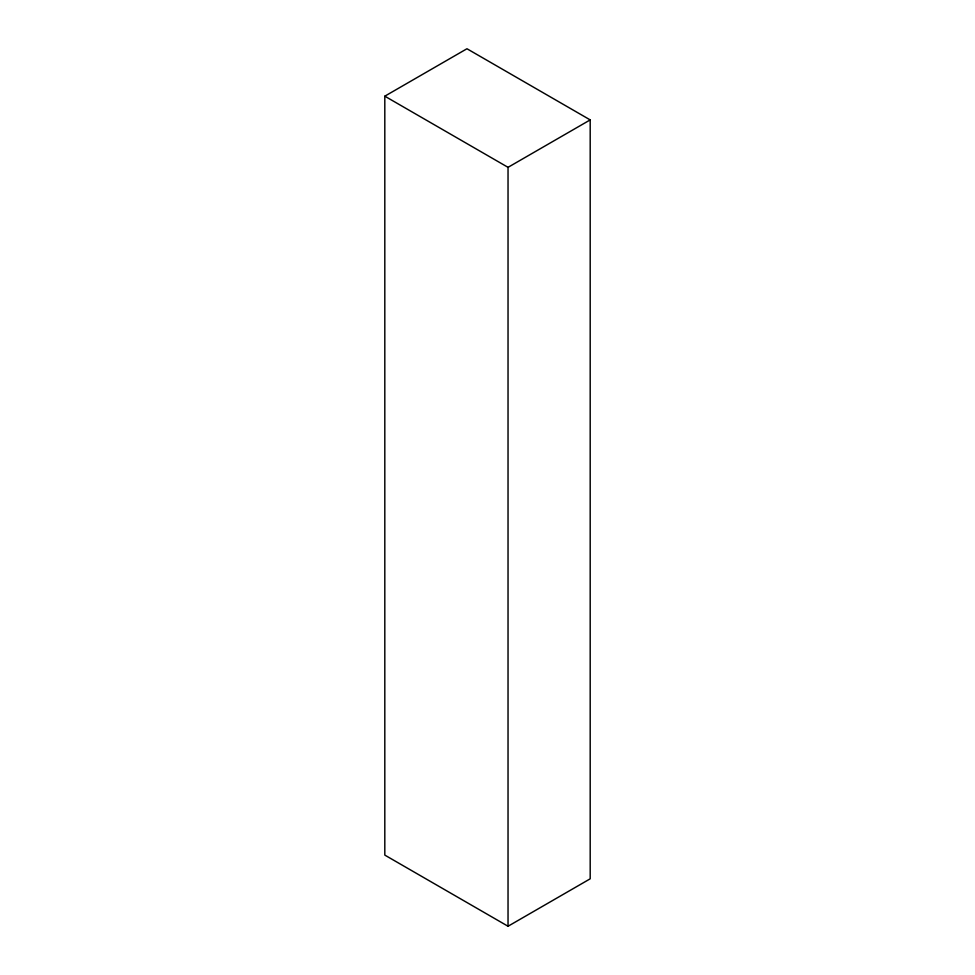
<?xml version="1.0" encoding="UTF-8"?>
<svg xmlns="http://www.w3.org/2000/svg" width="975" height="975" viewBox="0 0 975 975"><rect width="100%" height="100%" fill="white"/><g stroke="black" fill="none" stroke-linecap="round" stroke-linejoin="round"><path stroke-width="1.46" d="M384.808 96.184L466.964 48.75L590.192 119.901L590.192 878.816L508.036 926.25L384.808 855.099L384.808 96.184L508.036 167.334L590.192 119.901M508.036 167.334L508.036 926.25"/></g></svg>
